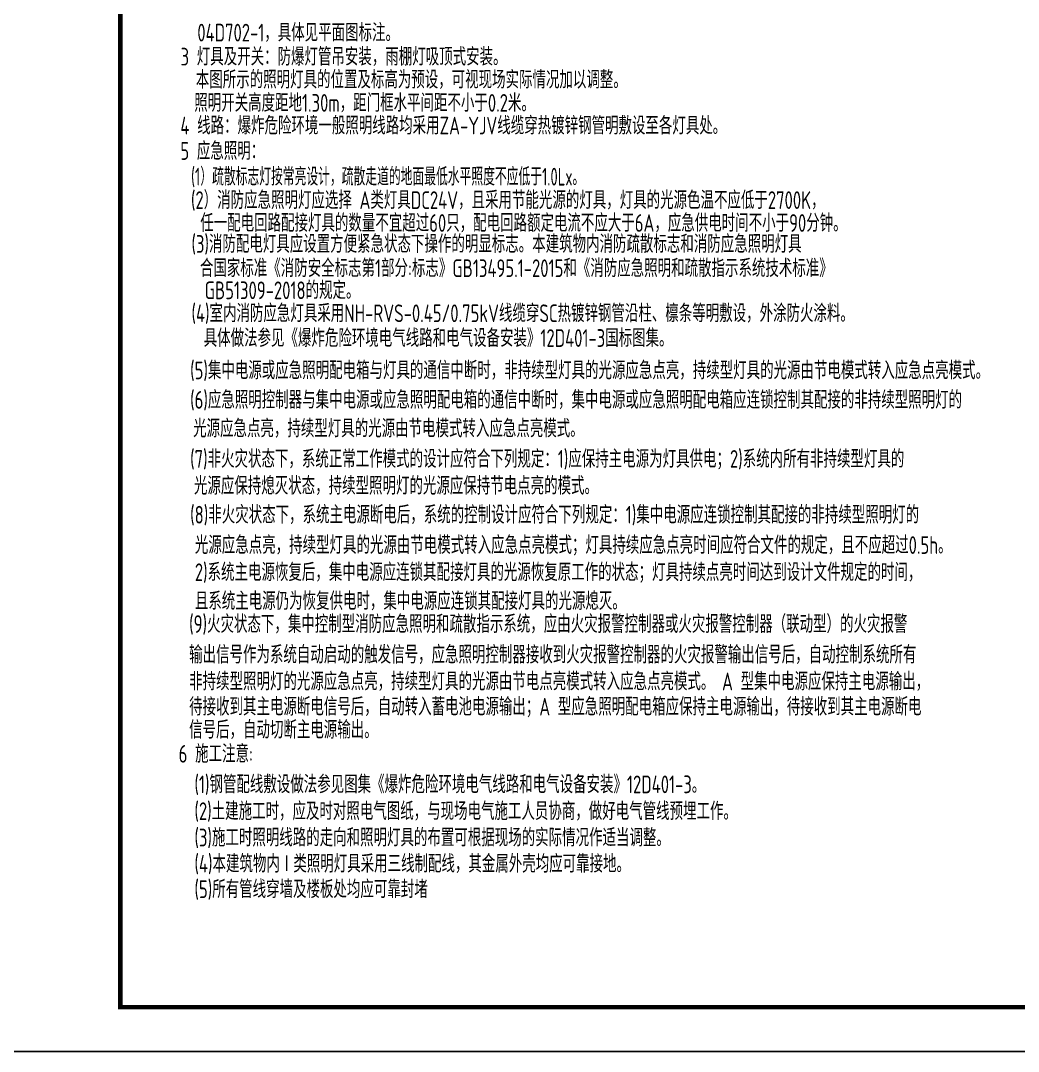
# Model space of a CAD drawing. Extents: x 1234595 to 2088511, y -80443 to 75292.
# Drawn here: x 1277508 to 1300030, y 14580 to 37848 of the extents above; entities that cross this region are included whole.
import ezdxf

# ---------------------------------------------------------------- set-up
doc = ezdxf.new("R2010")
doc.units = 0
doc.header["$LTSCALE"] = 1000
doc.header["$MEASUREMENT"] = 0
doc.layers.add('PUB_TITLE', color=4, linetype='CONTINUOUS')
doc.layers.add('电气', color=3, linetype='CONTINUOUS')
doc.styles.add('SCEI', font='sceie.shx', dxfattribs={"width": 0.75, "bigfont": 'sceic.shx'})
doc.styles.add('sceie', font='sceie.shx', dxfattribs={"width": 0.7, "bigfont": 'sceic.shx'})

msp = doc.modelspace()

# ---------------------------------------------------------------- linework, layer by layer
at = {"layer": 'PUB_TITLE'}
msp.add_lwpolyline([(1277258.5, 14579.7), (1336658.5, 14579.7), (1336658.5, 56579.7), (1277258.5, 56579.7)], close=True, dxfattribs=at)
at = {"layer": 'PUB_TITLE', "const_width": 100}
msp.add_lwpolyline([(1279758.5, 15579.7), (1335658.5, 15579.7), (1335658.5, 55579.7), (1279758.5, 55579.7)], close=True, dxfattribs=at)

# ---------------------------------------------------------------- texts
at = {"layer": '电气'}
for s, style, width, p in [('04D702-1，具体见平面图标注。', 'SCEI', 0.8, (1281496.7, 37376.5)), ('3 灯具及开关：防爆灯管吊安装，雨棚灯吸顶式安装。', 'SCEI', 0.8, (1281119.1, 36833.1)), ('本图所示的照明灯具的位置及标高为预设，可视现场实际情况加以调整。', 'SCEI', 0.8, (1281463, 36314.8)), ('照明开关高度距地1.30m，距门框水平间距不小于0.2米。', 'SCEI', 0.8, (1281427.8, 35790.1)), ('4 线路：爆炸危险环境一般照明线路均采用ZA-YJV线缆穿热镀锌钢管明敷设至各灯具处。', 'SCEI', 0.8, (1281115, 35277.4)), ('5 应急照明：', 'SCEI', 0.8, (1281115, 34704.9)), ('(1）疏散标志灯按常亮设计，疏散走道的地面最低水平照度不应低于1.0Lx。', 'sceie', 0.7, (1281356.3, 34125.2)), ('(2）消防应急照明灯应选择 A类灯具DC24V，且采用节能光源的灯具，灯具的光源色温不应低于2700K，', 'SCEI', 0.8, (1281353.5, 33595.3)), ('任一配电回路配接灯具的数量不宜超过60只，配电回路额定电流不应大于6A，应急供电时间不小于90分钟。', 'SCEI', 0.8, (1281563.1, 33079.2)), ('(3)消防配电灯具应设置方便紧急状态下操作的明显标志。本建筑物内消防疏散标志和消防应急照明灯具', 'SCEI', 0.8, (1281364.7, 32605.1)), ('合国家标准《消防安全标志第1部分:标志》GB13495.1-2015和《消防应急照明和疏散指示系统技术标准》', 'sceie', 0.8, (1281556.1, 32058.7)), ('GB51309-2018的规定。', 'sceie', 0.8, (1281662.3, 31559.6)), ('具体做法参见《爆炸危险环境电气线路和电气设备安装》12D401-3国标图集。', 'SCEI', 0.8, (1281641, 30482.2)), ('(5)集中电源或应急照明配电箱与灯具的通信中断时，非持续型灯具的光源应急点亮，持续型灯具的光源由节电模式转入应急点亮模式。', 'SCEI', 0.8, (1281334.6, 29752.5)), ('(6)应急照明控制器与集中电源或应急照明配电箱的通信中断时，集中电源或应急照明配电箱应连锁控制其配接的非持续型照明灯的', 'SCEI', 0.8, (1281334.6, 29087)), ('光源应急点亮，持续型灯具的光源由节电模式转入应急点亮模式。', 'SCEI', 0.8, (1281402.1, 28441)), ('(7)非火灾状态下，系统正常工作模式的设计应符合下列规定：1)应保持主电源为灯具供电；2)系统内所有非持续型灯具的', 'SCEI', 0.8, (1281334.6, 27753)), ('光源应保持熄灭状态，持续型照明灯的光源应保持节电点亮的模式。', 'SCEI', 0.8, (1281421.1, 27148)), ('(8)非火灾状态下，系统主电源断电后，系统的控制设计应符合下列规定：1)集中电源应连锁控制其配接的非持续型照明灯的', 'SCEI', 0.8, (1281334.6, 26494)), ('光源应急点亮，持续型灯具的光源由节电模式转入应急点亮模式；灯具持续应急点亮时间应符合文件的规定，且不应超过0.5h。', 'SCEI', 0.8, (1281441.1, 25809)), ('2)系统主电源恢复后，集中电源应连锁其配接灯具的光源恢复原工作的状态；灯具持续点亮时间达到设计文件规定的时间，', 'SCEI', 0.8, (1281441.1, 25195.5)), ('且系统主电源仍为恢复供电时，集中电源应连锁其配接灯具的光源熄灭。', 'SCEI', 0.8, (1281441.1, 24544.5)), ('(9)火灾状态下，集中控制型消防应急照明和疏散指示系统，应由火灾报警控制器或火灾报警控制器（联动型）的火灾报警', 'SCEI', 0.8, (1281312.3, 24026.4)), ('输出信号作为系统自动启动的触发信号，应急照明控制器接收到火灾报警控制器的火灾报警输出信号后，自动控制系统所有', 'SCEI', 0.8, (1281312.3, 23335.4)), ('非持续型照明灯的光源应急点亮，持续型灯具的光源由节电点亮模式转入应急点亮模式。 A 型集中电源应保持主电源输出， ', 'SCEI', 0.8, (1281312.3, 22729.9)), ('待接收到其主电源断电信号后，自动转入蓄电池电源输出；A 型应急照明配电箱应保持主电源输出，待接收到其主电源断电', 'SCEI', 0.8, (1281312.3, 22160.4)), ('信号后，自动切断主电源输出。', 'SCEI', 0.8, (1281312.3, 21639.9)), ('6 施工注意:', 'sceie', 0.8, (1281076.3, 21096.8)), ('(1)钢管配线敷设做法参见图集《爆炸危险环境电气线路和电气设备安装》12D401-3。', 'SCEI', 0.8, (1281431.5, 20407.1)), ('(2)土建施工时，应及时对照电气图纸，与现场电气施工人员协商，做好电气管线预埋工作。', 'SCEI', 0.8, (1281431.5, 19801.6)), ('(3)施工时照明线路的走向和照明灯具的布置可根据现场的实际情况作适当调整。', 'sceie', 0.8, (1281431.5, 19205.9)), ('(4)本建筑物内Ⅰ类照明灯具采用三线制配线，其金属外壳均应可靠接地。', 'sceie', 0.8, (1281431.5, 18616.1)), ('(5)所有管线穿墙及楼板处均应可靠封堵', 'sceie', 0.8, (1281431.5, 18040.2))]:
    msp.add_text(s, height=400, dxfattribs=dict(at, style=style, width=width)).set_placement(p)
at = {"layer": '电气', "color": 1, "style": 'SCEI', "width": 0.8}
msp.add_text('(4)室内消防应急灯具采用NH-RVS-0.45/0.75kV线缆穿SC热镀锌钢管沿柱、檩条等明敷设，外涂防火涂料。', height=400, dxfattribs=at).set_placement((1281364.7, 31040.9))

doc.saveas('drawing.dxf')
